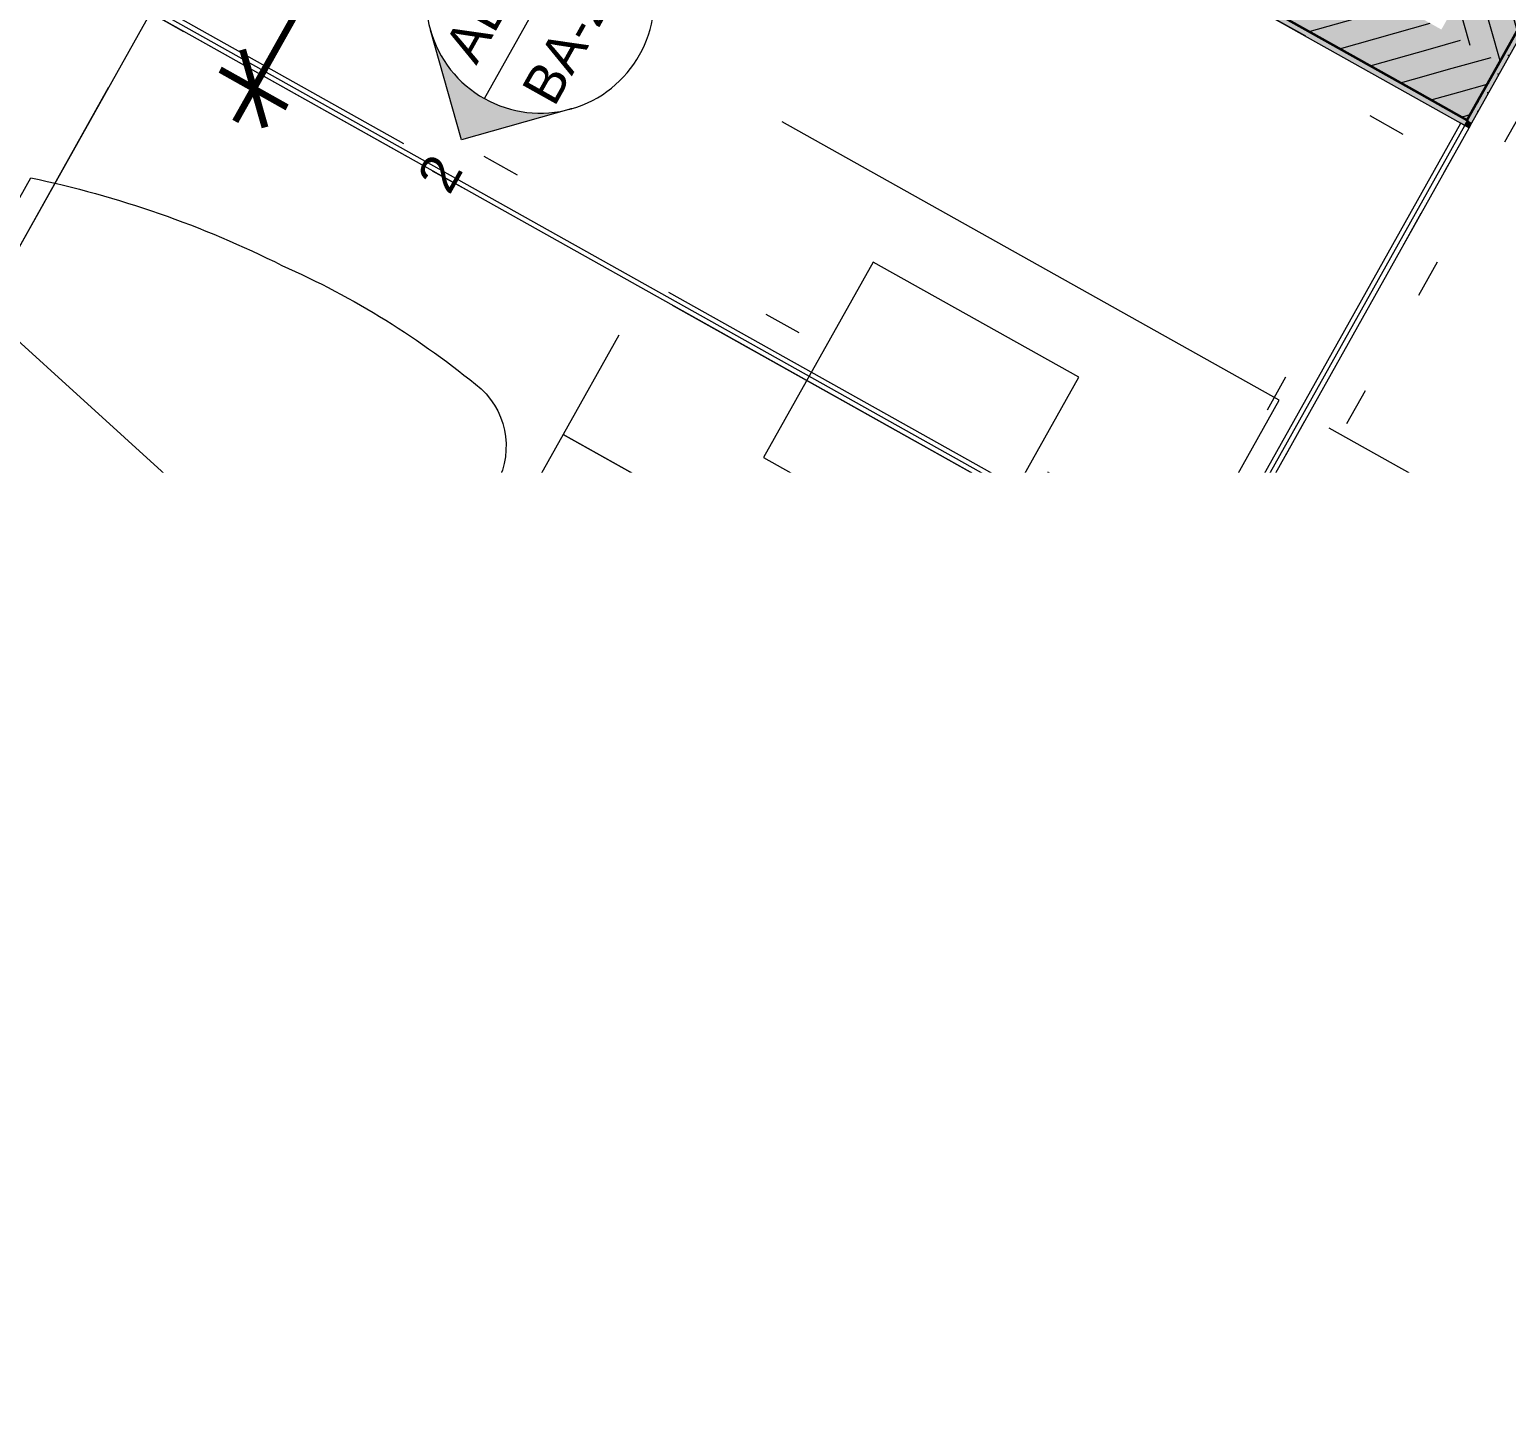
# Model space of a CAD drawing. Header units: metres. Extents: x -36 to 59, y 39 to 183.
# Drawn here: x 4.844 to 8.73, y 145.5 to 149.133 of the extents above; entities that cross this region are included whole.
import ezdxf

# ---------------------------------------------------------------- set-up
doc = ezdxf.new("R2010")
doc.units = ezdxf.units.M
doc.header["$MEASUREMENT"] = 0
for name, pattern in [('Punktlinie_ eng', [0.00075, 0, -0.00075]), ('Strichlinie-unter-Schnitt', [0.0024, 0.0016, -0.0008]), ('Strichlinie-über-Schnitt', [0.0023, 0.0008, -0.0015]), ('Strichlinie_ eng', [0.0023, 0.0015, -0.0008]), ('Strichpunktlinie', [0.006703, 0.003528, -0.001764, 0, -0.001411]), ('Wipeout_Contour', [1, 0, -1])]:
    doc.linetypes.add(name, pattern=pattern)
for name, color, linetype in [('00  Raster', 7, 'Continuous'), ('10  Fassade_Deckschraffur', 7, 'Continuous'), ('10  Wand Massiv', 7, 'Continuous'), ('10  Wand Massiv_Schnittschraffur', 7, 'Continuous'), ('20  Decke Abhangdecke', 7, 'Continuous'), ('20  Möbel', 7, 'Continuous'), ('20  Möbel_Deckschraffur', 7, 'Continuous'), ('40 Text Ausbau 1_50', 7, 'Continuous'), ('50 NUF - Raumstempel MIETERAUSBAU', 7, 'Continuous'), ('EPS-SUD-DD', 7, 'Continuous'), ('Neubau_20  Boden Aufbauten', 7, 'Continuous'), ('Neubau_20  Decke Abhangdecke', 7, 'Continuous'), ('Neubau_20  Möbel', 7, 'Continuous'), ('Neubau_20  Wand Leichtbau', 7, 'Continuous'), ('Neubau_40 Text Ausbau 1_50', 7, 'Continuous'), ('Neubau_50 NUF - Raumstempel MIETERAUSBAU', 7, 'Continuous')]:
    doc.layers.add(name, color=color, linetype=linetype)
doc.styles.add('ERSTELLTER_STIL_1', font='')
doc.styles.add('ERSTELLTER_STIL_2', font='')
doc.styles.get('ERSTELLTER_STIL_1').set_extended_font_data('Arial')
doc.styles.get('ERSTELLTER_STIL_2').set_extended_font_data('Arial', bold=True)
pattern_1 = [(87.605446, (0, 0), (-0.02497817, 0.001044517), [0, -0.025])]
pattern_2 = [(15.737956, (0, 0), (-0.017630478, 0.062563295), [])]

msp = doc.modelspace()

# ---------------------------------------------------------------- hatches: boundary and pattern name
at = {"layer": '10  Wand Massiv_Schnittschraffur', "linetype": 'Continuous', "lineweight": 18}
for points in [[(8.5589, 149.1331), (6.0115, 150.5604), (5.926, 150.4078), (8.4734, 148.9805)], [(5.766, 150.4802), (8.6187, 148.8818), (8.626, 148.8949), (5.7733, 150.4933)], [(8.5589, 149.1331), (8.7116, 149.0476), (8.9193, 149.4184), (8.7666, 149.5039)], [(8.912, 149.4053), (8.626, 148.8949), (8.6391, 148.8876), (8.9251, 149.3979)], [(8.4734, 148.9805), (8.626, 148.8949), (8.5589, 149.1331)], [(8.626, 148.8949), (8.7116, 149.0476), (8.5589, 149.1331)], [(8.626, 148.8949), (8.6187, 148.8818), (8.6318, 148.8745)], [(8.626, 148.8949), (8.6318, 148.8745), (8.6391, 148.8876)]]:
    msp.add_hatch(color=171, dxfattribs=at).paths.add_polyline_path(points)
at = {"layer": '10  Wand Massiv_Schnittschraffur', "linetype": 'Continuous', "lineweight": 13, "true_color": 0x000100}
h = msp.add_hatch(dxfattribs=at)
h.set_pattern_fill('MW_Kalksandstein_0002', color=98, style=0, pattern_type=2)
h.set_pattern_definition(pattern_2)
h.paths.add_polyline_path([(8.5589, 149.1331), (6.0115, 150.5604), (5.926, 150.4078), (8.4734, 148.9805)])
h = msp.add_hatch(dxfattribs=at)
h.set_pattern_fill('Gips_0002', color=98, style=0, pattern_type=2)
h.set_pattern_definition(pattern_1)
h.paths.add_polyline_path([(5.766, 150.4802), (8.6187, 148.8818), (8.626, 148.8949), (5.7733, 150.4933)])
h = msp.add_hatch(dxfattribs=at)
h.set_pattern_fill('MW_Kalksandstein_0002', color=98, style=0, pattern_type=2)
h.set_pattern_definition([(105.737956, (0, 0), (0.062563295, 0.017630478), [])])
h.paths.add_polyline_path([(8.5589, 149.1331), (8.7116, 149.0476), (8.9193, 149.4184), (8.7666, 149.5039)])
h = msp.add_hatch(dxfattribs=at)
h.set_pattern_fill('Gips_0002', color=98, style=0, pattern_type=2)
h.set_pattern_definition(pattern_1)
h.paths.add_polyline_path([(8.912, 149.4053), (8.626, 148.8949), (8.6391, 148.8876), (8.9251, 149.3979)])
h = msp.add_hatch(dxfattribs=at)
h.set_pattern_fill('MW_Kalksandstein_0002', color=98, style=0, pattern_type=2)
h.set_pattern_definition(pattern_2)
h.paths.add_polyline_path([(8.4734, 148.9805), (8.626, 148.8949), (8.5589, 149.1331)])
h = msp.add_hatch(dxfattribs=at)
h.set_pattern_fill('MW_Kalksandstein_0002', color=98, style=0, pattern_type=2)
h.set_pattern_definition(pattern_2)
h.paths.add_polyline_path([(8.626, 148.8949), (8.7116, 149.0476), (8.5589, 149.1331)])
h = msp.add_hatch(dxfattribs=at)
h.set_pattern_fill('Gips_0002', color=98, style=0, pattern_type=2)
h.set_pattern_definition(pattern_1)
h.paths.add_polyline_path([(8.626, 148.8949), (8.6187, 148.8818), (8.6318, 148.8745)])
h = msp.add_hatch(dxfattribs=at)
h.set_pattern_fill('Gips_0002', color=98, style=0, pattern_type=2)
h.set_pattern_definition(pattern_1)
h.paths.add_polyline_path([(8.626, 148.8949), (8.6318, 148.8745), (8.6391, 148.8876)])
at = {"layer": 'Neubau_40 Text Ausbau 1_50', "linetype": 'Continuous', "lineweight": 0, "true_color": 0x000000}
msp.add_hatch(color=18, dxfattribs=at).paths.add_polyline_path([(6.2686, 148.9242, -0.414214), (5.8985, 149.1316), (5.9799, 148.8429)])

# ---------------------------------------------------------------- linework, layer by layer
at = {"layer": '10  Wand Massiv', "color": 7, "linetype": 'Continuous', "lineweight": 35, "ltscale": 1000}
for p, q in [((5.926, 150.4078), (8.4734, 148.9805)), ((8.7116, 149.0476), (8.912, 149.4053)), ((8.626, 148.8949), (8.7116, 149.0476)), ((8.626, 148.8949), (8.7116, 149.0476)), ((8.4734, 148.9805), (8.626, 148.8949))]:
    msp.add_line(p, q, dxfattribs=at)
at = {"layer": '10  Wand Massiv', "color": 7, "linetype": 'Continuous', "lineweight": 13, "ltscale": 1000, "flags": 128}
for points in [[(5.7529, 150.4876), (8.6318, 148.8745)], [(8.6391, 148.8876), (8.9251, 149.3979)], [(8.6318, 148.8745), (8.6391, 148.8876)]]:
    msp.add_lwpolyline(points, dxfattribs=at)
at = {"layer": 'EPS-SUD-DD', "color": 7, "linetype": 'Continuous', "lineweight": 100, "ltscale": 1000}
for p, q in [((5.7659, 149.5711), (5.3846, 148.8906)), ((5.4335, 148.9779), (5.4047, 149.08)), ((5.3463, 149.0268), (5.5208, 148.929)), ((5.4335, 148.9779), (5.3463, 149.0268)), ((5.4335, 148.9779), (5.4623, 148.8758))]:
    msp.add_line(p, q, dxfattribs=at)
at = {"layer": 'Neubau_20  Boden Aufbauten', "color": 7, "linetype": 'Continuous', "lineweight": 13, "ltscale": 1000, "flags": 128}
msp.add_lwpolyline([(-7.0247, 128.2966), (-6.6757, 128.1011), (-3.6769, 133.4532), (-3.6551, 133.441), (-2.0726, 136.2653), (-2.0944, 136.2776), (-2.0333, 136.3866), (2.6602, 133.7568), (2.6418, 133.7241), (2.9123, 133.5726), (2.9307, 133.6053), (2.9777, 133.6893), (11.1047, 148.1939), (8.9193, 149.4184), (8.626, 148.8949), (5.7733, 150.4933), (9.0226, 156.2925), (8.7478, 156.4465), (-2.4434, 136.4731), (-4.0259, 133.6487)], close=True, dxfattribs=at)
at = {"layer": 'Neubau_20  Decke Abhangdecke', "color": 7, "linetype": 'Strichlinie-unter-Schnitt', "lineweight": 18, "ltscale": 1000}
msp.add_line((8.6318, 148.8745), (8.61, 148.8867), dxfattribs=at)
at = {"layer": 'Neubau_40 Text Ausbau 1_50', "color": 7, "linetype": 'Continuous', "lineweight": 13, "ltscale": 1000}
for p, q in [((6.0406, 148.9513), (6.3339, 149.4747)), ((5.9799, 148.8429), (5.8985, 149.1316)), ((6.2686, 148.9242), (5.9799, 148.8429))]:
    msp.add_line(p, q, dxfattribs=at)
for start, end in [(105.738, 195.738), (285.738, 15.738), (195.738, 285.738)]:
    msp.add_arc((6.1873, 149.213), 0.3, start, end, dxfattribs=at)
for p in [(5.8985, 149.1316), (6.2686, 148.9242)]:
    msp.add_point(p, dxfattribs=at)

# ---------------------------------------------------------------- texts
at = {"layer": '40 Text Ausbau 1_50', "color": 7, "linetype": 'Continuous', "lineweight": 13, "char_height": 0.1016, "attachment_point": 4, "rotation": 60.738, "style": 'ERSTELLTER_STIL_1'}
for s, insert in [('\\A1;{\\pql;\\fArial|b0|i0|c0|p38;AD-06a}', (5.9755, 149.0617)), ('\\A1;{\\pql;\\fArial|b0|i0|c0|p38;BA-21a}', (6.1804, 148.9512)), ('\\A1;{\\pql;\\fArial|b0|i0|c0|p38;2}', (5.904, 148.7194))]:
    msp.add_mtext(s, dxfattribs=dict(at, insert=insert))

# ---------------------------------------------------------------- next in the draw order: wipeouts: each hides what was drawn before it
at = {"color": 254, "linetype": 'Wipeout_Contour', "lineweight": 0, "ltscale": 557.174827}
msp.add_wipeout([(11.1047, 148.1939), (0.9449, 130.0612), (1.1155, 129.9656), (11.2753, 148.0983)], dxfattribs=at).dxf.layer = '10  Fassade_Deckschraffur'

# ---------------------------------------------------------------- next in the draw order: wipeouts: each hides what was drawn before it
at = {"color": 254, "linetype": 'Wipeout_Contour', "lineweight": 0, "ltscale": 556.471619}
msp.add_wipeout([(11.5016, 147.9715), (1.3418, 129.8388), (1.3994, 129.8065), (11.5592, 147.9392)], dxfattribs=at).dxf.layer = '10  Fassade_Deckschraffur'

# ---------------------------------------------------------------- next in the draw order: wipeouts: each hides what was drawn before it
at = {"color": 254, "linetype": 'Wipeout_Contour', "lineweight": 0, "ltscale": 556.861201}
msp.add_wipeout([(11.3404, 148.0618), (1.1805, 129.9291), (1.1832, 129.9277), (11.343, 148.0604)], dxfattribs=at).dxf.layer = '10  Fassade_Deckschraffur'

# ---------------------------------------------------------------- next in the draw order: wipeouts: each hides what was drawn before it
at = {"color": 254, "linetype": 'Wipeout_Contour', "lineweight": 0, "ltscale": 556.694508}
msp.add_wipeout([(1.1832, 129.9277), (1.3418, 129.8388), (11.5016, 147.9715), (11.343, 148.0604)], dxfattribs=at).dxf.layer = '10  Fassade_Deckschraffur'

# ---------------------------------------------------------------- next in the draw order: wipeouts: each hides what was drawn before it
at = {"color": 254, "linetype": 'Wipeout_Contour', "lineweight": 0, "ltscale": 556.924558}
msp.add_wipeout([(11.2844, 148.0932), (1.1246, 129.9605), (1.1778, 129.9307), (11.3376, 148.0634)], dxfattribs=at).dxf.layer = '10  Fassade_Deckschraffur'

# ---------------------------------------------------------------- next in the draw order: wipeouts: each hides what was drawn before it
at = {"color": 254, "linetype": 'Wipeout_Contour', "lineweight": 0, "ltscale": 556.984181}
msp.add_wipeout([(1.1246, 129.9605), (11.2844, 148.0932), (11.28, 148.0957), (1.1202, 129.963)], dxfattribs=at).dxf.layer = '10  Fassade_Deckschraffur'

# ---------------------------------------------------------------- next in the draw order: wipeouts: each hides what was drawn before it
at = {"color": 254, "linetype": 'Wipeout_Contour', "lineweight": 0, "ltscale": 556.993566}
msp.add_wipeout([(1.1155, 129.9656), (1.1202, 129.963), (11.28, 148.0957), (11.2753, 148.0983)], dxfattribs=at).dxf.layer = '10  Fassade_Deckschraffur'

# ---------------------------------------------------------------- next in the draw order: hatches: boundary and pattern name
at = {"layer": '20  Möbel_Deckschraffur', "linetype": 'Continuous', "lineweight": 0, "true_color": 0xffffff}
for points in [[(4.8259, 147.4602, 1), (5.2258, 147.4694, 1)], [(4.877, 147.2679), (4.901, 147.2684), (4.8992, 147.3444), (4.8752, 147.3439)], [(5.182, 147.351), (5.158, 147.3504), (5.1597, 147.2744), (5.1837, 147.275)]]:
    msp.add_hatch(color=7, dxfattribs=at).paths.add_polyline_path(points)

# ---------------------------------------------------------------- next in the draw order: linework, layer by layer
at = {"layer": '00  Raster', "color": 7, "linetype": 'Strichpunktlinie', "lineweight": 13, "ltscale": 1000}
msp.add_line((13.0171, 141.8094), (-6.755, 152.8877), dxfattribs=at)
at = {"layer": '20  Decke Abhangdecke', "color": 7, "linetype": 'Strichlinie-unter-Schnitt', "lineweight": 18, "ltscale": 1000}
for p, q in [((7.9316, 147.6248), (5.1617, 149.1768)), ((7.922, 147.6588), (5.1739, 149.1986)), ((7.9438, 147.6466), (7.9316, 147.6248)), ((10.1039, 146.4077), (7.9316, 147.6248)), ((10.1161, 146.4295), (7.9438, 147.6466))]:
    msp.add_line(p, q, dxfattribs=at)
at = {"layer": '20  Decke Abhangdecke', "color": 7, "linetype": 'Strichpunktlinie', "lineweight": 13, "ltscale": 1000}
for p, q in [((7.9268, 147.6418), (5.1678, 149.1877)), ((10.11, 146.4186), (7.9377, 147.6357))]:
    msp.add_line(p, q, dxfattribs=at)
at = {"layer": '20  Decke Abhangdecke', "color": 7, "linetype": 'Strichlinie-über-Schnitt', "lineweight": 13, "ltscale": 1000, "flags": 128}
msp.add_lwpolyline([(-3.086, 138.3949), (-0.3976, 143.1931), (7.3866, 157.0858), (8.5469, 156.4357), (8.9569, 156.206), (5.7529, 150.4876), (4.5186, 148.2848), (4.4575, 148.1757), (-4.1308, 132.8478), (-4.1552, 132.8041), (-6.6594, 128.3347), (-8.2298, 129.2145)], close=True, dxfattribs=at)
at = {"layer": '20  Möbel', "color": 7, "linetype": 'Continuous', "lineweight": 13, "ltscale": 1000}
for p, q in [((4.9006, 147.2844), (4.8766, 147.2839)), ((5.1594, 147.2904), (5.1834, 147.291))]:
    msp.add_line(p, q, dxfattribs=at)
at = {"layer": '20  Möbel', "color": 253, "linetype": 'Strichlinie_ eng', "lineweight": 18, "ltscale": 1000, "true_color": 0x9f9f9f, "flags": 128}
for points in [[(8.1324, 148.1571), (6.7365, 148.9392), (6.2477, 148.0668), (7.6436, 147.2847)], [(9.5718, 147.3505), (8.176, 148.1326), (7.6872, 147.2602), (9.083, 146.4782)], [(6.8615, 145.8888), (5.4656, 146.6709), (4.9768, 145.7985), (6.3727, 145.0165)], [(8.3009, 145.0823), (6.9051, 145.8644), (6.4163, 144.992), (7.8121, 144.2099)]]:
    msp.add_lwpolyline(points, close=True, dxfattribs=at)
at = {"layer": '20  Möbel', "color": 7, "linetype": 'Continuous', "lineweight": 13, "ltscale": 1000, "flags": 128}
msp.add_lwpolyline([(4.8259, 147.4602, 1), (5.2258, 147.4694, 1)], format="xyb", close=True, dxfattribs=at)
for points in [[(4.877, 147.2679), (4.901, 147.2684), (4.8992, 147.3444), (4.8752, 147.3439)], [(5.182, 147.351), (5.158, 147.3504), (5.1597, 147.2744), (5.1837, 147.275)]]:
    msp.add_lwpolyline(points, close=True, dxfattribs=at)
at = {"layer": '20  Möbel', "color": 7, "linetype": 'Continuous', "lineweight": 13, "ltscale": 1000}
msp.add_arc((5.0259, 147.4648), 0.2327, 237.5364, 305.1106, dxfattribs=at)
at = {"layer": 'Neubau_20  Decke Abhangdecke', "color": 7, "linetype": 'Strichlinie-unter-Schnitt', "lineweight": 18, "ltscale": 1000}
for p, q in [((7.922, 147.6588), (8.61, 148.8867)), ((7.9316, 147.6248), (8.6318, 148.8745))]:
    msp.add_line(p, q, dxfattribs=at)
at = {"layer": 'Neubau_20  Decke Abhangdecke', "color": 7, "linetype": 'Strichpunktlinie', "lineweight": 13, "ltscale": 1000}
msp.add_line((7.9268, 147.6418), (8.6209, 148.8806), dxfattribs=at)
at = {"layer": 'Neubau_20  Decke Abhangdecke', "color": 7, "linetype": 'Punktlinie_ eng', "lineweight": 13, "ltscale": 1000, "flags": 128}
for points in [[(5.1617, 149.1768), (7.9316, 147.6248), (8.6318, 148.8745), (5.8619, 150.4265)], [(5.2978, 149.2151), (7.8932, 147.7609), (8.4957, 148.8361), (5.9003, 150.2903)], [(5.2978, 149.2151), (7.8932, 147.7609), (8.4957, 148.8361), (5.9003, 150.2903)], [(7.9316, 147.6248), (10.1039, 146.4077), (10.8041, 147.6574), (11.0974, 148.1808), (8.9251, 149.3979)], [(8.0677, 147.6632), (10.0655, 146.5438), (10.9612, 148.1424), (8.9634, 149.2618)], [(8.9634, 149.2618), (8.0677, 147.6632), (10.0655, 146.5438), (10.7168, 147.7062), (10.9612, 148.1424)]]:
    msp.add_lwpolyline(points, close=True, dxfattribs=at)
at = {"layer": 'Neubau_20  Decke Abhangdecke', "color": 7, "linetype": 'Continuous', "lineweight": 13, "ltscale": 1000, "flags": 128}
msp.add_lwpolyline([(1.2879, 142.263), (5.5845, 139.8557), (5.659, 139.9887), (6.0341, 139.7785), (5.9596, 139.6455), (5.9413, 139.6128), (6.1288, 139.5077), (6.1472, 139.5405), (10.0209, 146.4541), (7.9316, 147.6248), (5.1617, 149.1768)], close=True, dxfattribs=at)
at = {"layer": 'Neubau_20  Möbel', "color": 7, "linetype": 'Continuous', "lineweight": 13, "ltscale": 1000, "flags": 128}
for points in [[(6.7754, 148.0061), (7.3163, 147.703), (7.6047, 148.2177), (7.0638, 148.5208)], [(5.8567, 147.3689), (7.2525, 146.5868), (7.6436, 147.2847), (6.2477, 148.0668)], [(8.7557, 146.8965), (8.2149, 147.1996), (8.5033, 147.7143), (9.0441, 147.4112)], [(5.8567, 147.3689), (7.2525, 146.5868), (6.8615, 145.8888), (5.4656, 146.6709)], [(8.692, 145.7802), (7.2961, 146.5623), (7.6872, 147.2602), (9.083, 146.4782)], [(8.692, 145.7802), (7.2961, 146.5623), (6.9051, 145.8644), (8.3009, 145.0823)], [(5.7929, 146.2526), (6.3338, 145.9495), (6.0454, 145.4348), (5.5045, 145.7379)]]:
    msp.add_lwpolyline(points, close=True, dxfattribs=at)
at = {"layer": 'Neubau_20  Wand Leichtbau', "color": 7, "linetype": 'Strichlinie-über-Schnitt', "lineweight": 18, "ltscale": 1000, "flags": 128}
for points in [[(5.7529, 150.4876), (1.1789, 142.3241)], [(1.2879, 142.263), (5.8619, 150.4265)]]:
    msp.add_lwpolyline(points, dxfattribs=at)
at = {"layer": 'Neubau_40 Text Ausbau 1_50', "color": 7, "linetype": 'Continuous', "lineweight": 13, "ltscale": 1000, "flags": 128}
msp.add_lwpolyline([(4.6761, 148.4379), (4.847, 148.7428, -0.064382), (5.5077, 148.5122, -0.068923), (6.032, 148.1869, -0.363974), (6.0643, 147.9238), (5.445, 146.8185, -0.249884), (5.1823, 146.7533), (4.6182, 146.8643, -0.137342), (4.4503, 146.9583), (4.1467, 147.4931), (4.3428, 147.843), (4.433, 147.7167), (4.3779, 147.399, 0.218417), (4.5007, 147.1936), (5.0691, 146.9342, 0.298719), (5.2095, 146.9925), (5.5334, 147.5128, 0.360615), (5.5099, 147.6803)], format="xyb", close=True, dxfattribs=at)
at = {"layer": 'Neubau_50 NUF - Raumstempel MIETERAUSBAU', "color": 7, "linetype": 'Continuous', "lineweight": 13, "ltscale": 1000}
for p, q in [((6.1933, 146.9383), (5.6881, 146.0368)), ((6.8273, 146.5831), (6.1933, 146.9383)), ((6.3222, 145.6815), (6.8273, 146.5831)), ((5.6881, 146.0368), (6.3222, 145.6815))]:
    msp.add_line(p, q, dxfattribs=at)

# ---------------------------------------------------------------- next in the draw order: texts
at = {"layer": '50 NUF - Raumstempel MIETERAUSBAU', "color": 7, "linetype": 'Continuous', "lineweight": 18, "attachment_point": 1, "rotation": 60.738}
for s, insert, char_height, style in [('\\A1;{\\pql;\\pt0,0.1;\\fArial|b0|i0|c0|p38;269,87\\fArial|b0|i0|c0|p38;\\A1{\\H.66x;\\S^  ;}\\fArial|b0|i0|c0|p38; m\\fArial|b0|i0|c0|p38;\\A1{\\H.66x;\\S2^  ;}}', (6.1763, 146.2241), 0.0875, 'ERSTELLTER_STIL_1'), ('\\A1;{\\pqj;\\pt0;\\fArial|b1|i0|c0|p38;Open Plan}', (5.8737, 146.0341), 0.1125, 'ERSTELLTER_STIL_2'), ('\\A1;{\\pql;\\pt0;\\fArial|b0|i0|c0|p38;B.04.1.M15}', (5.7488, 146.1041), 0.0875, 'ERSTELLTER_STIL_1'), ('\\A1;{\\pql;\\pt0,0.1;\\fArial|b0|i0|c0|p38;33,600\\fArial|b0|i0|c0|p38;\\A1{\\H.66x;\\S^  ;}\\fArial|b0|i0|c0|p38; m\\fArial|b0|i0|c0|p38;\\A1{\\H.66x;\\S^  ;}}', (6.296, 146.1565), 0.0875, 'ERSTELLTER_STIL_1'), ('\\A1;{\\pql;\\pt0,0.1;\\fArial|b0|i0|c0|p38;3,170\\fArial|b0|i0|c0|p38;\\A1{\\H.66x;\\S^  ;}\\fArial|b0|i0|c0|p38; m\\fArial|b0|i0|c0|p38;\\A1{\\H.66x;\\S^  ;}}', (6.4484, 146.1472), 0.0875, 'ERSTELLTER_STIL_1'), ('\\A1;{\\pqj;\\pt0;\\fArial|b0|i0|c0|p38;NRF: }', (6.023, 145.9505), 0.0875, 'ERSTELLTER_STIL_1'), ('\\A1;{\\pqj;\\pt0;\\fArial|b0|i0|c0|p38;U: }', (6.1429, 145.8833), 0.0875, 'ERSTELLTER_STIL_1'), ('\\A1;{\\pqj;\\pt0;\\fArial|b0|i0|c0|p38;LH: }', (6.2629, 145.8161), 0.0875, 'ERSTELLTER_STIL_1')]:
    msp.add_mtext(s, dxfattribs=dict(at, insert=insert, char_height=char_height, style=style))

# ---------------------------------------------------------------- next in the draw order: wipeouts: each hides what was drawn before it
at = {"color": 254, "linetype": 'Wipeout_Contour', "lineweight": 0, "ltscale": 527.861844}
msp.add_wipeout([(-3.6892, 113.2219), (26.507, 113.2219), (26.507, 147.9667), (-3.6892, 147.9667)], dxfattribs=at)

doc.saveas('drawing.dxf')
